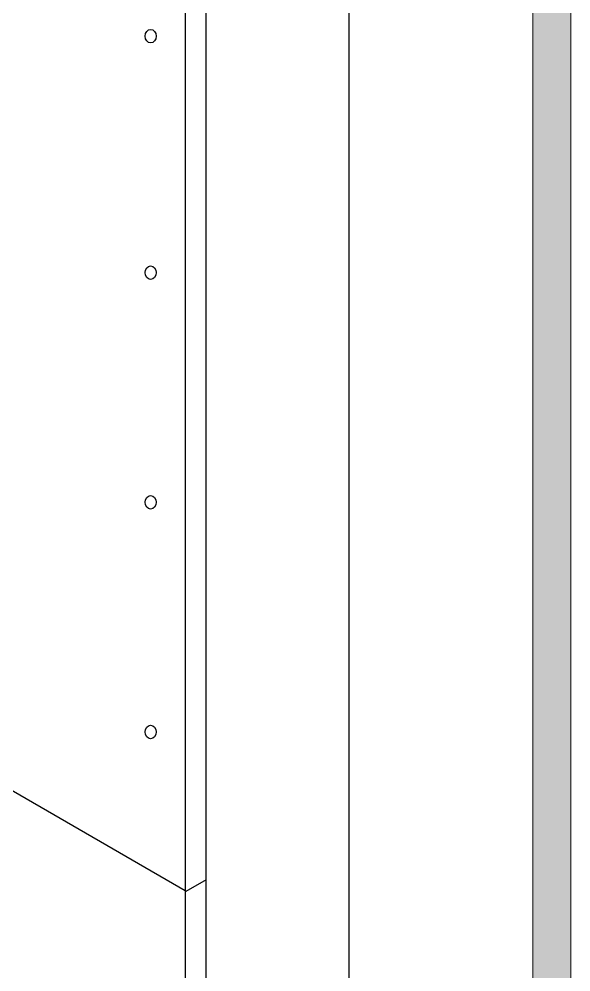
# Model space of a CAD drawing. Extents: x -1392 to 5791, y -3809 to 1722.
# Drawn here: x 1643.2 to 1773, y -2865.7 to -2641.6 of the extents above; entities that cross this region are included whole.
import ezdxf

# ---------------------------------------------------------------- set-up
doc = ezdxf.new("R2010")
doc.units = 0
doc.header["$MEASUREMENT"] = 0
doc.layers.add('G-ANNO-TTLB', color=7, linetype='Continuous', lineweight=0)
doc.layers.add('WALL SCRATCH', color=7, linetype='Continuous', lineweight=0)

msp = doc.modelspace()

# ---------------------------------------------------------------- hatches: boundary and pattern name
at = {"layer": 'G-ANNO-TTLB', "true_color": 0xff00ff, "transparency": 33554687}
h = msp.add_hatch(color=6, dxfattribs=at)
edge = h.paths.add_edge_path()
edge.add_spline(control_points=[(1773.02, -3692.6), (1773.02, -3692.6), (-1156.5, -3692.6), (-1156.5, -3692.6), (-1156.5, -3692.6), (-1156.5, -1235.6), (-1156.5, -1235.6), (-1156.5, -1235.6), (1773.02, -1235.6), (1773.02, -1235.6), (1773.02, -1235.6), (1773.02, -3692.6), (1773.02, -3692.6)], knot_values=[0, 0, 0, 0, 1, 1, 1, 2, 2, 2, 3, 3, 3, 4, 4, 4, 4], degree=3, periodic=0)
edge = h.paths.add_edge_path()
edge.add_spline(control_points=[(-1147.5, -1244.6), (-1147.5, -1244.6), (-1147.5, -3683.6), (-1147.5, -3683.6), (-1147.5, -3683.6), (1764.02, -3683.6), (1764.02, -3683.6), (1764.02, -3683.6), (1764.02, -1244.6), (1764.02, -1244.6), (1764.02, -1244.6), (-1147.5, -1244.6), (-1147.5, -1244.6)], knot_values=[0, 0, 0, 0, 1, 1, 1, 2, 2, 2, 3, 3, 3, 4, 4, 4, 4], degree=3, periodic=0)
edge.add_line((-1147.5, -1244.6), (-1147.5, -1244.6))

# ---------------------------------------------------------------- linework, layer by layer
at = {"layer": 'G-ANNO-TTLB', "color": 6, "lineweight": 9, "true_color": 0xff00ff}
for p, q in [((1773.02, -3692.6), (1773.02, -1235.6)), ((1764.02, -3683.6), (1764.02, -1244.6)), ((1764.02, -1244.6), (1764.02, -3683.6))]:
    msp.add_line(p, q, dxfattribs=at)
at = {"layer": 'G-ANNO-TTLB'}
for points in [[(1773.02, -3692.6), (1773.02, -3692.6), (-1156.5, -3692.6), (-1156.5, -3692.6), (-1156.5, -3692.6), (-1156.5, -1235.6), (-1156.5, -1235.6), (-1156.5, -1235.6), (1773.02, -1235.6), (1773.02, -1235.6), (1773.02, -1235.6), (1773.02, -3692.6), (1773.02, -3692.6)], [(-1147.5, -1244.6), (-1147.5, -1244.6), (-1147.5, -3683.6), (-1147.5, -3683.6), (-1147.5, -3683.6), (1764.02, -3683.6), (1764.02, -3683.6), (1764.02, -3683.6), (1764.02, -1244.6), (1764.02, -1244.6), (1764.02, -1244.6), (-1147.5, -1244.6), (-1147.5, -1244.6)]]:
    msp.add_open_spline(points, degree=3, knots=[0, 0, 0, 0, 1, 1, 1, 2, 2, 2, 3, 3, 3, 4, 4, 4, 4], dxfattribs=at)
at = {"layer": 'WALL SCRATCH', "color": 33, "lineweight": 25, "true_color": 0xcc9966}
msp.add_line((1720.82, -3036.61), (1720.82, -2612.25), dxfattribs=at)
at = {"layer": 'WALL SCRATCH', "color": 2, "lineweight": 25, "true_color": 0xffff00}
for p, q in [((1687.2, -3056.18), (1687.2, -2631.81)), ((1682.25, -2634.34), (1682.25, -3058.71)), ((1640.41, -2822.3), (1682.25, -2846.52)), ((1687.2, -2844), (1682.4, -2846.78))]:
    msp.add_line(p, q, dxfattribs=at)
at = {"layer": 'WALL SCRATCH', "color": 252, "lineweight": 25, "true_color": 0x848484}
for centre in [(1674.14, -2645.65), (1674.14, -2701.24), (1674.14, -2755.24), (1674.14, -2809.24)]:
    msp.add_ellipse(centre, major_axis=(0, 1.59), ratio=0.812499, dxfattribs=at)

doc.saveas('drawing.dxf')
